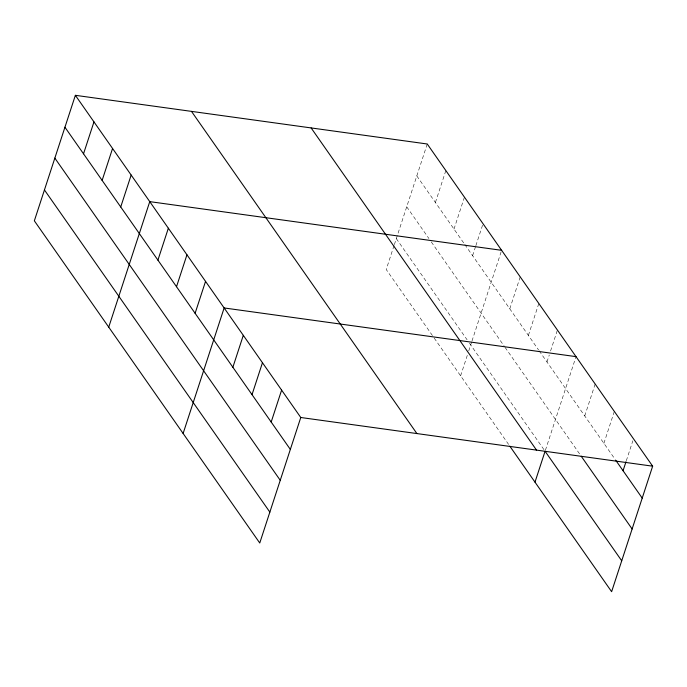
<?xml version="1.0" encoding="UTF-8"?>
<svg xmlns="http://www.w3.org/2000/svg" width="687" height="687" viewBox="0 0 687 687"><rect width="100%" height="100%" fill="white"/><g stroke="black" fill="none" stroke-linecap="round" stroke-linejoin="round"><path stroke-width="0.52" stroke-dasharray="3.44 2.58" d="M394.037 245.585L386.223 269.502L433.617 337.231M394.364 244.589L427.245 143.995M435.403 202.493L445.837 170.582M454.004 229.08L464.438 197.16M472.596 255.658L475.533 246.676M475.859 245.68L483.03 223.739M460.608 375.815L467.443 354.896M468.749 350.911L471.677 341.954M472.003 340.958L501.63 250.317M509.788 308.815L520.222 276.904M528.389 335.393L538.823 303.482M546.981 361.98L549.265 354.999M550.57 351.005L557.415 330.061M545.409 450.26L576.015 356.639M584.74 415.944L595.174 384.024M603.899 443.33L614.333 411.41M626.321 460.745L632.839 440.796M416.811 175.915L464.197 243.653M464.798 244.512L538.582 349.975M539.183 350.834L615.277 459.586M406.713 206.796L428.911 238.526M431.307 241.953L504.498 346.557M505.1 347.416L580.635 455.387M396.313 238.612L467.1 339.79M469.504 343.225L544.482 450.397M434.21 338.09L508.595 444.412"/><path stroke-width="1.03" d="M75.372 95.313L34.35 220.819L259.755 543.005L300.777 417.498L75.372 95.313L427.245 143.995L652.65 466.181L611.628 591.687L509.797 446.129M83.531 153.811L93.964 121.9M102.131 180.398L112.565 148.478M120.723 206.976L131.157 175.056M108.735 327.132L149.757 201.635L501.63 250.317M157.916 260.133L168.349 228.221M176.516 286.711L186.95 254.8M195.108 313.298L205.542 281.378M183.12 433.454L224.142 307.956L576.015 356.639M232.867 367.262L243.301 335.342M252.026 394.647L262.46 362.727M271.185 422.033L281.618 390.113M534.993 482.137L545.083 451.256L621.726 560.798M623.057 470.715L625.994 461.741M300.777 417.498L652.65 466.181M615.87 460.445L642.216 498.101M581.228 456.237L632.126 528.981M311.125 127.937L536.53 450.122M191.484 111.38L416.897 433.566M64.939 127.232L290.343 449.418M54.84 158.113L280.253 480.299M44.44 189.93L269.854 512.116"/></g></svg>
